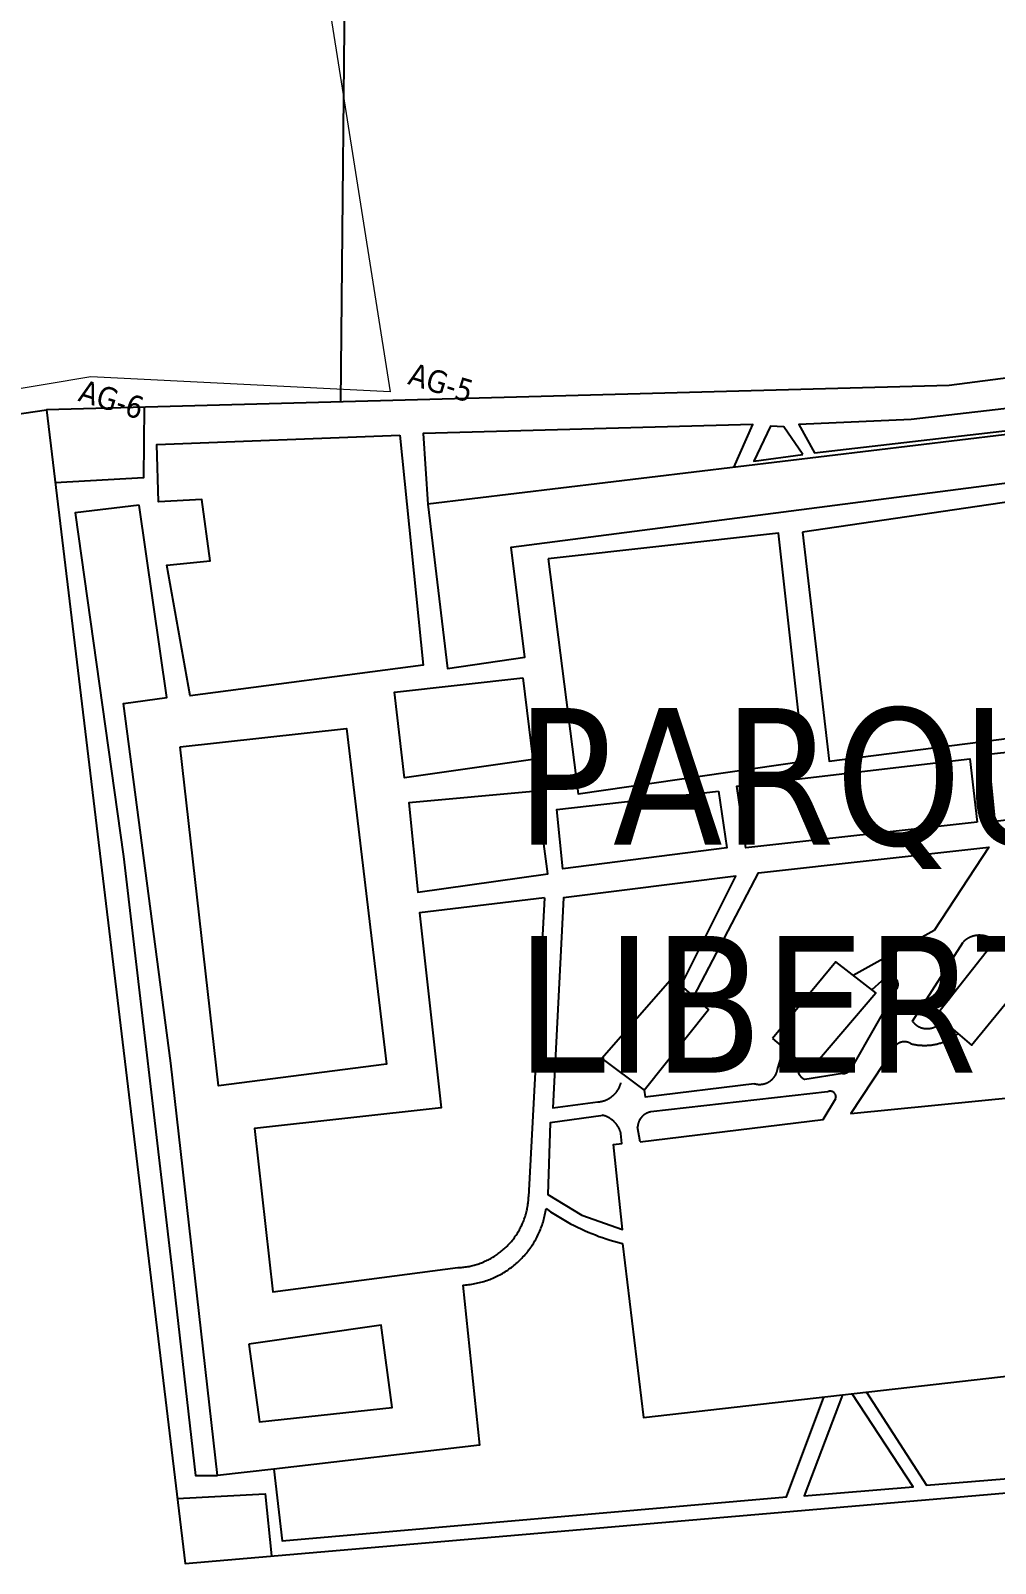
# Model space of a CAD drawing. Header units: metres. Extents: x 2 to 659295185, y -28 to 1124222152.
# Drawn here: x 659025 to 659095.6, y 1122784.7 to 1122896.8 of the extents above; entities that cross this region are included whole.
import ezdxf
from ezdxf.enums import TextEntityAlignment as Align

# ---------------------------------------------------------------- set-up
doc = ezdxf.new("R2010")
doc.units = ezdxf.units.M
doc.header["$MEASUREMENT"] = 0
for name, color, linetype in [('CURVAS', 2, 'CONTINUOUS'), ('MANZANA', 30, 'CONTINUOUS'), ('Parcelas', 140, 'CONTINUOUS'), ('TEXTOS', 7, 'CONTINUOUS')]:
    doc.layers.add(name, color=color, linetype=linetype)
doc.styles.get("Standard").update_dxf_attribs({"font": 'tahoma.ttf'})

msp = doc.modelspace()

# ---------------------------------------------------------------- linework, layer by layer
at = {"layer": 'CURVAS', "lineweight": 0}
for p, q in [((659043.5494, 1122919.7955), (659051.345, 1122870.407)), ((659029.4578, 1122871.5014), (658943.6816, 1122857)), ((659051.345, 1122870.407), (659029.4578, 1122871.5014))]:
    msp.add_line(p, q, dxfattribs=at)
at = {"layer": 'MANZANA'}
msp.add_lwpolyline([(659047.7454, 1122869.6622), (659048.474, 1122944.1725), (659016.3945, 1122954.1527), (658960.5525, 1122944.4101), (658951.0474, 1122942.7467), (658945.1068, 1122943.9348), (658943.681, 1122856.9638), (659026.2102, 1122869.0759)], dxfattribs=at)
at = {"layer": 'Parcelas'}
for points in [[(659140.4635, 1122846.356), (659140.1366, 1122877.0851), (659092.245, 1122870.8739), (659026.2102, 1122869.0759), (659036.3443, 1122784.7344), (659140.9539, 1122793.7243), (659140.4635, 1122839.1641), (659129.8391, 1122838.5103), (659122.9741, 1122836.5488), (659122.3203, 1122844.558), (659140.4635, 1122846.356)], [(659128.8366, 1122847.449), (659138.9101, 1122848.2956), (659138.4022, 1122872.3367), (659054.0888, 1122862.1785), (659055.5279, 1122850.1579), (659061.1996, 1122851.0044), (659060.1838, 1122859.0464), (659124.2653, 1122867.3423)], [(659033.3593, 1122869.2705), (659033.301, 1122864.1218), (659026.8502, 1122863.7497)], [(659101.7534, 1122869.7856), (659089.4514, 1122868.3849), (659081.2298, 1122868.0195), (659082.387, 1122865.9489), (659100.2918, 1122868.0195), (659101.7534, 1122869.7856)], [(659076.4913, 1122864.8776), (659077.8803, 1122868.0195), (659053.7636, 1122867.3496), (659054.0888, 1122862.1785)], [(659081.5343, 1122865.8271), (659080.1336, 1122867.8368), (659079.1592, 1122867.8977), (659077.9412, 1122865.3399), (659081.5343, 1122865.8271)], [(659052.0584, 1122867.2278), (659053.7636, 1122850.4192), (659036.7114, 1122848.1658), (659035.0062, 1122857.7273), (659038.173, 1122858.0318), (659037.564, 1122862.5384), (659034.3972, 1122862.3557), (659034.2754, 1122866.5579), (659052.0584, 1122867.2278)], [(659032.9965, 1122862.1121), (659028.3071, 1122861.564), (659031.8393, 1122836.412), (659035.4325, 1122805.9007), (659037.1029, 1122791.1657), (659038.7211, 1122791.1627)], [(659042.8319, 1122791.6195), (659038.7211, 1122791.1627), (659035.3107, 1122821.3086), (659031.8393, 1122847.6177), (659035.0062, 1122848.044), (659032.9965, 1122862.1121)], [(659081.5161, 1122860.1468), (659083.4631, 1122843.3857), (659100.0549, 1122845.502), (659097.7693, 1122862.5171), (659081.5161, 1122860.1468)], [(659062.8926, 1122858.1998), (659065.0936, 1122841.0155), (659081.6007, 1122843.3857), (659079.7384, 1122860.0622), (659062.8926, 1122858.1998)], [(659061.0412, 1122849.4752), (659061.7721, 1122843.5069), (659052.3933, 1122842.1671), (659051.6625, 1122848.4399), (659061.0412, 1122849.4752)], [(659120.1759, 1122846.552), (659095.0848, 1122843.8723), (659095.572, 1122839.0003), (659120.5413, 1122841.8626), (659120.1759, 1122846.552)], [(659035.9806, 1122844.4509), (659048.1607, 1122845.7907), (659051.084, 1122821.2477), (659038.782, 1122819.6643), (659035.9806, 1122844.4509)], [(659094.293, 1122838.9394), (659077.3626, 1122837.0515), (659076.6927, 1122841.5581), (659093.7449, 1122843.5678), (659094.293, 1122838.9394)], [(659062.0766, 1122841.1927), (659052.6978, 1122840.3401), (659053.3678, 1122833.8237), (659062.8683, 1122835.1635), (659062.0766, 1122841.1927)], [(659075.3529, 1122841.1927), (659075.9619, 1122837.0515), (659063.9645, 1122835.5289), (659063.5382, 1122839.8529), (659075.3529, 1122841.1927)], [(659073.5613, 1122826.1742), (659078.2762, 1122835.2244), (659095.1457, 1122837.1124), (659091.1262, 1122831.0223), (659085.2133, 1122827.7265)], [(659072.7342, 1122827.1855), (659076.6318, 1122834.9808), (659064.0254, 1122833.3974), (659063.2337, 1122818.0504), (659066.5223, 1122818.4767)], [(659062.6247, 1122833.3974), (659053.4896, 1122832.3012), (659055.073, 1122818.0504), (659041.4312, 1122816.5279), (659042.771, 1122804.5914), (659056.291, 1122806.3575)], [(659062.6247, 1122833.3974), (659061.4675, 1122811.534)], [(659089.5428, 1122824.3841), (659093.2577, 1122830.1697)], [(659095.572, 1122830.2306), (659091.3089, 1122824.8104), (659093.8667, 1122822.618), (659098.3125, 1122828.0381), (659095.572, 1122830.2306)], [(659095.572, 1122830.2306), (659095.5559, 1122830.2447), (659095.5334, 1122830.2639), (659095.5107, 1122830.2827), (659095.4876, 1122830.301), (659095.4642, 1122830.319), (659095.4405, 1122830.3365), (659095.4165, 1122830.3536), (659095.3922, 1122830.3703), (659095.3676, 1122830.3866), (659095.3427, 1122830.4025), (659095.3176, 1122830.4179), (659095.2922, 1122830.4329), (659095.2665, 1122830.4474), (659095.2406, 1122830.4614), (659095.2144, 1122830.4751), (659095.188, 1122830.4882), (659095.1614, 1122830.5009), (659095.1346, 1122830.5132), (659095.1075, 1122830.5249), (659095.0803, 1122830.5362), (659095.0528, 1122830.547), (659095.0252, 1122830.5573), (659094.9974, 1122830.5672), (659094.9694, 1122830.5765), (659094.9413, 1122830.5854), (659094.913, 1122830.5938), (659094.8846, 1122830.6017), (659094.856, 1122830.6091), (659094.8274, 1122830.6159), (659094.7986, 1122830.6223), (659094.7697, 1122830.6282), (659094.7407, 1122830.6336), (659094.7116, 1122830.6384), (659094.6824, 1122830.6428), (659094.6532, 1122830.6467), (659094.6239, 1122830.65), (659094.5945, 1122830.6528), (659094.5651, 1122830.6551), (659094.5357, 1122830.6569), (659094.5062, 1122830.6582), (659094.4767, 1122830.659), (659094.4472, 1122830.6592), (659094.4177, 1122830.659), (659094.3883, 1122830.6582), (659094.3588, 1122830.6569), (659094.3294, 1122830.6551), (659094.3, 1122830.6528), (659094.2706, 1122830.65), (659094.2413, 1122830.6467), (659094.2121, 1122830.6428), (659094.1829, 1122830.6384), (659094.1538, 1122830.6336), (659094.1248, 1122830.6282), (659094.0959, 1122830.6223), (659094.0671, 1122830.6159), (659094.0384, 1122830.6091), (659094.0099, 1122830.6017), (659093.9815, 1122830.5938), (659093.9532, 1122830.5854), (659093.925, 1122830.5765), (659093.8971, 1122830.5672), (659093.8693, 1122830.5573), (659093.8417, 1122830.547), (659093.8142, 1122830.5362), (659093.787, 1122830.5249), (659093.7599, 1122830.5132), (659093.7331, 1122830.5009), (659093.7065, 1122830.4882), (659093.6801, 1122830.4751), (659093.6539, 1122830.4614), (659093.628, 1122830.4474), (659093.6023, 1122830.4329), (659093.5769, 1122830.4179), (659093.5518, 1122830.4025), (659093.5269, 1122830.3866), (659093.5023, 1122830.3703), (659093.478, 1122830.3536), (659093.454, 1122830.3365), (659093.4303, 1122830.319), (659093.4069, 1122830.301), (659093.3838, 1122830.2827), (659093.361, 1122830.2639), (659093.3386, 1122830.2447), (659093.3165, 1122830.2252), (659093.2948, 1122830.2053), (659093.2734, 1122830.185), (659093.2577, 1122830.1697)], [(659079.3115, 1122823.1052), (659082.052, 1122820.791), (659086.8632, 1122826.4547), (659083.9399, 1122828.7081), (659079.3115, 1122823.1052)], [(659066.8268, 1122821.6436), (659069.9328, 1122819.3293), (659074.6221, 1122825.2367), (659072.0034, 1122827.5509), (659066.8268, 1122821.6436)], [(659088.3248, 1122826.6374), (659088.3296, 1122826.6426), (659088.337, 1122826.6506), (659088.3443, 1122826.6588), (659088.3514, 1122826.6672), (659088.3584, 1122826.6756), (659088.3652, 1122826.6842), (659088.3718, 1122826.6929), (659088.3784, 1122826.7017), (659088.3847, 1122826.7106), (659088.3909, 1122826.7196), (659088.397, 1122826.7288), (659088.4028, 1122826.738), (659088.4086, 1122826.7473), (659088.4141, 1122826.7568), (659088.4195, 1122826.7663), (659088.4248, 1122826.7759), (659088.4298, 1122826.7857), (659088.4347, 1122826.7955), (659088.4394, 1122826.8053), (659088.444, 1122826.8153), (659088.4483, 1122826.8254), (659088.4525, 1122826.8355), (659088.4565, 1122826.8457), (659088.4604, 1122826.8559), (659088.464, 1122826.8662), (659088.4675, 1122826.8766), (659088.4708, 1122826.8871), (659088.4739, 1122826.8976), (659088.4768, 1122826.9081), (659088.4796, 1122826.9187), (659088.4821, 1122826.9294), (659088.4845, 1122826.9401), (659088.4867, 1122826.9508), (659088.4887, 1122826.9616), (659088.4905, 1122826.9724), (659088.4921, 1122826.9832), (659088.4935, 1122826.9941), (659088.4948, 1122827.005), (659088.4958, 1122827.0159), (659088.4967, 1122827.0268), (659088.4973, 1122827.0377), (659088.4978, 1122827.0487), (659088.4981, 1122827.0596), (659088.4982, 1122827.0706), (659088.4981, 1122827.0815), (659088.4978, 1122827.0925), (659088.4973, 1122827.1034), (659088.4967, 1122827.1143), (659088.4958, 1122827.1253), (659088.4948, 1122827.1362), (659088.4935, 1122827.147), (659088.4921, 1122827.1579), (659088.4905, 1122827.1687), (659088.4887, 1122827.1795), (659088.4867, 1122827.1903), (659088.4845, 1122827.201), (659088.4821, 1122827.2117), (659088.4796, 1122827.2224), (659088.4768, 1122827.233), (659088.4739, 1122827.2435), (659088.4708, 1122827.254), (659088.4675, 1122827.2645), (659088.464, 1122827.2749), (659088.4604, 1122827.2852), (659088.4565, 1122827.2955), (659088.4525, 1122827.3057), (659088.4483, 1122827.3158), (659088.444, 1122827.3258), (659088.4394, 1122827.3358), (659088.4347, 1122827.3457), (659088.4298, 1122827.3555), (659088.4248, 1122827.3652), (659088.4195, 1122827.3748), (659088.4141, 1122827.3843), (659088.4086, 1122827.3938), (659088.4028, 1122827.4031), (659088.397, 1122827.4124), (659088.3909, 1122827.4215), (659088.3847, 1122827.4305), (659088.3784, 1122827.4394), (659088.3718, 1122827.4482), (659088.3652, 1122827.4569), (659088.3584, 1122827.4655), (659088.3514, 1122827.474), (659088.3443, 1122827.4823), (659088.337, 1122827.4905), (659088.3296, 1122827.4986), (659088.3221, 1122827.5065), (659088.3144, 1122827.5143), (659088.3066, 1122827.522), (659088.2986, 1122827.5295), (659088.2906, 1122827.5369), (659088.2824, 1122827.5442), (659088.274, 1122827.5513), (659088.2656, 1122827.5583), (659088.257, 1122827.5651), (659088.2483, 1122827.5718), (659088.2395, 1122827.5783), (659088.2306, 1122827.5846), (659088.2216, 1122827.5908), (659088.2124, 1122827.5969), (659088.2032, 1122827.6028), (659088.1939, 1122827.6085), (659088.1844, 1122827.614), (659088.1749, 1122827.6194), (659088.1653, 1122827.6247), (659088.1556, 1122827.6297), (659088.1458, 1122827.6346), (659088.1359, 1122827.6393), (659088.1259, 1122827.6439), (659088.1159, 1122827.6482), (659088.1057, 1122827.6524), (659088.0955, 1122827.6564), (659088.0853, 1122827.6603), (659088.075, 1122827.6639), (659088.0646, 1122827.6674), (659088.0541, 1122827.6707), (659088.0436, 1122827.6738), (659088.0331, 1122827.6767), (659088.0225, 1122827.6795), (659088.0118, 1122827.682), (659088.0011, 1122827.6844), (659087.9904, 1122827.6866), (659087.9796, 1122827.6886), (659087.9688, 1122827.6904), (659087.958, 1122827.692), (659087.9471, 1122827.6934), (659087.9362, 1122827.6947), (659087.9253, 1122827.6957), (659087.9144, 1122827.6966), (659087.9035, 1122827.6973), (659087.8925, 1122827.6977), (659087.8816, 1122827.698), (659087.8706, 1122827.6981), (659087.8597, 1122827.698), (659087.8487, 1122827.6977), (659087.8378, 1122827.6973), (659087.8269, 1122827.6966), (659087.8159, 1122827.6957), (659087.805, 1122827.6947), (659087.7942, 1122827.6934), (659087.7833, 1122827.692), (659087.7725, 1122827.6904), (659087.7617, 1122827.6886), (659087.7509, 1122827.6866), (659087.7402, 1122827.6844), (659087.7295, 1122827.682), (659087.7188, 1122827.6795), (659087.7082, 1122827.6767), (659087.6977, 1122827.6738), (659087.6872, 1122827.6707), (659087.6767, 1122827.6674), (659087.6663, 1122827.6639), (659087.656, 1122827.6603), (659087.6457, 1122827.6564), (659087.6356, 1122827.6524), (659087.6254, 1122827.6482), (659087.6154, 1122827.6439), (659087.6054, 1122827.6393), (659087.5955, 1122827.6346), (659087.5857, 1122827.6297), (659087.576, 1122827.6247), (659087.5664, 1122827.6194), (659087.5569, 1122827.614), (659087.5474, 1122827.6085), (659087.5381, 1122827.6028), (659087.5288, 1122827.5969), (659087.5197, 1122827.5908), (659087.5107, 1122827.5846), (659087.5018, 1122827.5783), (659087.493, 1122827.5718), (659087.4843, 1122827.5651), (659087.4757, 1122827.5583), (659087.4673, 1122827.5513), (659087.4589, 1122827.5442), (659087.4507, 1122827.5369), (659087.4426, 1122827.5295), (659087.4347, 1122827.522), (659087.4269, 1122827.5143), (659087.4192, 1122827.5065), (659087.4117, 1122827.4986), (659087.4043, 1122827.4905), (659087.397, 1122827.4823), (659087.3899, 1122827.474), (659087.3829, 1122827.4655), (659087.3761, 1122827.4569), (659087.3694, 1122827.4482), (659087.3629, 1122827.4394), (659087.3566, 1122827.4305), (659087.3504, 1122827.4215), (659087.3443, 1122827.4124), (659087.3384, 1122827.4031), (659087.3327, 1122827.3938), (659087.3272, 1122827.3843), (659087.3218, 1122827.3748), (659087.3165, 1122827.3652), (659087.3115, 1122827.3555), (659087.3066, 1122827.3457), (659087.3019, 1122827.3358), (659087.2973, 1122827.3258), (659087.293, 1122827.3158), (659087.2895, 1122827.3073)], [(659088.3248, 1122826.6374), (659085.1579, 1122821.0955)], [(659087.2895, 1122827.3073), (659086.5719, 1122826.6793)], [(659089.5428, 1122824.3841), (659089.5458, 1122824.38), (659089.5595, 1122824.3614), (659089.5736, 1122824.343), (659089.588, 1122824.3249), (659089.6028, 1122824.307), (659089.6178, 1122824.2895), (659089.6331, 1122824.2721), (659089.6487, 1122824.2551), (659089.6647, 1122824.2383), (659089.6809, 1122824.2218), (659089.6974, 1122824.2056), (659089.7142, 1122824.1896), (659089.7312, 1122824.174), (659089.7486, 1122824.1587), (659089.7662, 1122824.1436), (659089.784, 1122824.1289), (659089.8021, 1122824.1145), (659089.8205, 1122824.1004), (659089.8391, 1122824.0867), (659089.8579, 1122824.0732), (659089.877, 1122824.0601), (659089.8963, 1122824.0474), (659089.9158, 1122824.0349), (659089.9355, 1122824.0228), (659089.9555, 1122824.0111), (659089.9756, 1122823.9997), (659089.9959, 1122823.9887), (659090.0164, 1122823.978), (659090.0372, 1122823.9677), (659090.058, 1122823.9577), (659090.0791, 1122823.9481), (659090.1003, 1122823.9389), (659090.1217, 1122823.93), (659090.1432, 1122823.9215), (659090.1649, 1122823.9134), (659090.1867, 1122823.9057), (659090.2086, 1122823.8984), (659090.2307, 1122823.8914), (659090.2529, 1122823.8848), (659090.2752, 1122823.8787), (659090.2976, 1122823.8729), (659090.3201, 1122823.8675), (659090.3427, 1122823.8625), (659090.3654, 1122823.8578), (659090.3881, 1122823.8536), (659090.4109, 1122823.8498), (659090.4338, 1122823.8464), (659090.4568, 1122823.8434), (659090.4797, 1122823.8407), (659090.5028, 1122823.8385), (659090.5258, 1122823.8367), (659090.5489, 1122823.8353), (659090.5721, 1122823.8343), (659090.5952, 1122823.8337), (659090.6183, 1122823.8335), (659090.6415, 1122823.8337), (659090.6646, 1122823.8343), (659090.6877, 1122823.8353), (659090.7108, 1122823.8367), (659090.7339, 1122823.8385), (659090.7569, 1122823.8407), (659090.7799, 1122823.8434), (659090.8028, 1122823.8464), (659090.8257, 1122823.8498), (659090.8485, 1122823.8536), (659090.8713, 1122823.8578), (659090.894, 1122823.8625), (659090.9165, 1122823.8675), (659090.939, 1122823.8729), (659090.9614, 1122823.8787), (659090.9837, 1122823.8848), (659091.0059, 1122823.8914), (659091.028, 1122823.8984), (659091.0499, 1122823.9057), (659091.0717, 1122823.9134), (659091.0934, 1122823.9215), (659091.1149, 1122823.93), (659091.1363, 1122823.9389), (659091.1575, 1122823.9481), (659091.1786, 1122823.9577), (659091.1995, 1122823.9677), (659091.2202, 1122823.978), (659091.2407, 1122823.9887), (659091.261, 1122823.9997), (659091.2812, 1122824.0111), (659091.3011, 1122824.0228), (659091.3208, 1122824.0349), (659091.3404, 1122824.0474), (659091.3597, 1122824.0601), (659091.3787, 1122824.0732), (659091.3976, 1122824.0867), (659091.4162, 1122824.1004), (659091.4345, 1122824.1145), (659091.4526, 1122824.1289), (659091.4705, 1122824.1436), (659091.4881, 1122824.1587), (659091.5054, 1122824.174), (659091.5225, 1122824.1896), (659091.5392, 1122824.2056), (659091.5557, 1122824.2218), (659091.572, 1122824.2383), (659091.5879, 1122824.2551), (659091.6035, 1122824.2721), (659091.6189, 1122824.2895), (659091.6339, 1122824.307), (659091.6486, 1122824.3249), (659091.663, 1122824.343), (659091.6771, 1122824.3614), (659091.6909, 1122824.38), (659091.7043, 1122824.3988), (659091.7174, 1122824.4179), (659091.7302, 1122824.4372), (659091.7352, 1122824.445)], [(659089.421, 1122822.7398), (659089.4176, 1122822.7419), (659089.4047, 1122822.7498), (659089.3916, 1122822.7575), (659089.3784, 1122822.765), (659089.3651, 1122822.7722), (659089.3517, 1122822.7792), (659089.3381, 1122822.786), (659089.3244, 1122822.7925), (659089.3106, 1122822.7988), (659089.2967, 1122822.8048), (659089.2827, 1122822.8106), (659089.2686, 1122822.8162), (659089.2544, 1122822.8215), (659089.2401, 1122822.8266), (659089.2258, 1122822.8314), (659089.2113, 1122822.8359), (659089.1968, 1122822.8402), (659089.1822, 1122822.8443), (659089.1675, 1122822.8481), (659089.1528, 1122822.8516), (659089.138, 1122822.8549), (659089.1231, 1122822.8579), (659089.1082, 1122822.8607), (659089.0933, 1122822.8632), (659089.0783, 1122822.8654), (659089.0633, 1122822.8674), (659089.0482, 1122822.8691), (659089.0331, 1122822.8706), (659089.018, 1122822.8717), (659089.0029, 1122822.8727), (659088.9878, 1122822.8733), (659088.9726, 1122822.8737), (659088.9575, 1122822.8739), (659088.9423, 1122822.8737), (659088.9272, 1122822.8733), (659088.912, 1122822.8727), (659088.8969, 1122822.8717), (659088.8818, 1122822.8706), (659088.8667, 1122822.8691), (659088.8517, 1122822.8674), (659088.8366, 1122822.8654), (659088.8216, 1122822.8632), (659088.8067, 1122822.8607), (659088.7918, 1122822.8579), (659088.7769, 1122822.8549), (659088.7621, 1122822.8516), (659088.7474, 1122822.8481), (659088.7327, 1122822.8443), (659088.7181, 1122822.8402), (659088.7036, 1122822.8359), (659088.6892, 1122822.8314), (659088.6748, 1122822.8266), (659088.6605, 1122822.8215), (659088.6463, 1122822.8162), (659088.6322, 1122822.8106), (659088.6182, 1122822.8048), (659088.6043, 1122822.7988), (659088.5905, 1122822.7925), (659088.5768, 1122822.786), (659088.5633, 1122822.7792), (659088.5498, 1122822.7722), (659088.5365, 1122822.765), (659088.5233, 1122822.7575), (659088.5103, 1122822.7498), (659088.4974, 1122822.7419), (659088.4846, 1122822.7338), (659088.4719, 1122822.7254), (659088.4594, 1122822.7168), (659088.4471, 1122822.708), (659088.4349, 1122822.699), (659088.4229, 1122822.6898), (659088.411, 1122822.6804), (659088.3994, 1122822.6707), (659088.3878, 1122822.6609), (659088.3765, 1122822.6508), (659088.3653, 1122822.6406), (659088.3543, 1122822.6302), (659088.3435, 1122822.6196), (659088.3329, 1122822.6087), (659088.3225, 1122822.5977), (659088.3122, 1122822.5866), (659088.3022, 1122822.5752), (659088.2923, 1122822.5637), (659088.2827, 1122822.552), (659088.2733, 1122822.5402), (659088.264, 1122822.5281), (659088.255, 1122822.5159), (659088.2462, 1122822.5036), (659088.2376, 1122822.4911), (659088.2293, 1122822.4785), (659088.2211, 1122822.4657), (659088.2132, 1122822.4528), (659088.2055, 1122822.4397), (659088.203, 1122822.4353)], [(659089.421, 1122822.7398), (659089.4732, 1122822.7264), (659089.5404, 1122822.7103), (659089.6078, 1122822.6953), (659089.6755, 1122822.6815), (659089.7434, 1122822.669), (659089.8115, 1122822.6576), (659089.8799, 1122822.6473), (659089.9484, 1122822.6383), (659090.017, 1122822.6305), (659090.0858, 1122822.6239), (659090.1546, 1122822.6185), (659090.2236, 1122822.6142), (659090.2926, 1122822.6112), (659090.3617, 1122822.6094), (659090.4307, 1122822.6088), (659090.4998, 1122822.6094), (659090.5689, 1122822.6112), (659090.6379, 1122822.6142), (659090.7068, 1122822.6185), (659090.7757, 1122822.6239), (659090.8445, 1122822.6305), (659090.9131, 1122822.6383), (659090.9816, 1122822.6473), (659091.0499, 1122822.6576), (659091.1181, 1122822.669), (659091.186, 1122822.6815), (659091.2537, 1122822.6953), (659091.3211, 1122822.7103), (659091.3883, 1122822.7264), (659091.4552, 1122822.7437), (659091.5218, 1122822.7622), (659091.588, 1122822.7818), (659091.6539, 1122822.8025), (659091.7194, 1122822.8245), (659091.7845, 1122822.8475), (659091.8492, 1122822.8717), (659091.9135, 1122822.897), (659091.9773, 1122822.9235), (659092.0407, 1122822.951), (659092.1035, 1122822.9797), (659092.1659, 1122823.0094), (659092.2277, 1122823.0402), (659092.289, 1122823.0721), (659092.3497, 1122823.1051), (659092.4098, 1122823.1391), (659092.4693, 1122823.1742), (659092.5282, 1122823.2103), (659092.5865, 1122823.2474), (659092.6441, 1122823.2855), (659092.701, 1122823.3246), (659092.7573, 1122823.3648), (659092.8128, 1122823.4058), (659092.8676, 1122823.4479), (659092.8837, 1122823.4606)], [(659079.6769, 1122820.8519), (659080.1505, 1122822.3967)], [(659088.203, 1122822.4353), (659085.0361, 1122817.6241), (659097.3381, 1122818.8421), (659097.8253, 1122814.3355)], [(659077.9716, 1122819.8165), (659077.9723, 1122819.8164), (659077.9946, 1122819.8097), (659078.0171, 1122819.8035), (659078.0397, 1122819.7977), (659078.0624, 1122819.7922), (659078.0851, 1122819.7872), (659078.108, 1122819.7825), (659078.1309, 1122819.7783), (659078.1539, 1122819.7744), (659078.177, 1122819.771), (659078.2001, 1122819.7679), (659078.2233, 1122819.7653), (659078.2465, 1122819.7631), (659078.2697, 1122819.7612), (659078.293, 1122819.7598), (659078.3163, 1122819.7588), (659078.3396, 1122819.7582), (659078.3629, 1122819.758), (659078.3862, 1122819.7582), (659078.4095, 1122819.7588), (659078.4328, 1122819.7598), (659078.4561, 1122819.7612), (659078.4794, 1122819.7631), (659078.5026, 1122819.7653), (659078.5257, 1122819.7679), (659078.5489, 1122819.771), (659078.5719, 1122819.7744), (659078.5949, 1122819.7783), (659078.6179, 1122819.7825), (659078.6407, 1122819.7872), (659078.6635, 1122819.7922), (659078.6861, 1122819.7977), (659078.7087, 1122819.8035), (659078.7312, 1122819.8097), (659078.7536, 1122819.8164), (659078.7758, 1122819.8234), (659078.7979, 1122819.8308), (659078.8199, 1122819.8385), (659078.8417, 1122819.8467), (659078.8634, 1122819.8553), (659078.885, 1122819.8642), (659078.9064, 1122819.8735), (659078.9276, 1122819.8832), (659078.9486, 1122819.8932), (659078.9695, 1122819.9036), (659078.9902, 1122819.9144), (659079.0107, 1122819.9255), (659079.031, 1122819.937), (659079.0511, 1122819.9488), (659079.0709, 1122819.961), (659079.0906, 1122819.9735), (659079.11, 1122819.9864), (659079.1293, 1122819.9996), (659079.1483, 1122820.0131), (659079.167, 1122820.027), (659079.1855, 1122820.0412), (659079.2037, 1122820.0557), (659079.2217, 1122820.0706), (659079.2395, 1122820.0857), (659079.2569, 1122820.1012), (659079.2741, 1122820.1169), (659079.291, 1122820.133), (659079.3077, 1122820.1493), (659079.324, 1122820.1659), (659079.3401, 1122820.1829), (659079.3558, 1122820.2), (659079.3713, 1122820.2175), (659079.3864, 1122820.2352), (659079.4013, 1122820.2532), (659079.4158, 1122820.2715), (659079.43, 1122820.29), (659079.4438, 1122820.3087), (659079.4574, 1122820.3277), (659079.4706, 1122820.3469), (659079.4835, 1122820.3664), (659079.496, 1122820.386), (659079.5082, 1122820.4059), (659079.52, 1122820.426), (659079.5315, 1122820.4463), (659079.5426, 1122820.4668), (659079.5534, 1122820.4875), (659079.5638, 1122820.5084), (659079.5738, 1122820.5294), (659079.5835, 1122820.5506), (659079.5928, 1122820.572), (659079.6017, 1122820.5936), (659079.6103, 1122820.6153), (659079.6184, 1122820.6371), (659079.6262, 1122820.6591), (659079.6336, 1122820.6812), (659079.6406, 1122820.7034), (659079.6472, 1122820.7258), (659079.6535, 1122820.7483), (659079.6593, 1122820.7708), (659079.6648, 1122820.7935), (659079.6698, 1122820.8163), (659079.6745, 1122820.8391), (659079.6769, 1122820.8519)], [(659081.3141, 1122821.414), (659081.3084, 1122821.4063), (659081.2999, 1122821.3943), (659081.2915, 1122821.3821), (659081.2834, 1122821.3698), (659081.2754, 1122821.3574), (659081.2677, 1122821.3448), (659081.2602, 1122821.3321), (659081.253, 1122821.3192), (659081.2459, 1122821.3063), (659081.2391, 1122821.2932), (659081.2325, 1122821.28), (659081.2262, 1122821.2667), (659081.2201, 1122821.2532), (659081.2142, 1122821.2397), (659081.2085, 1122821.2261), (659081.2031, 1122821.2123), (659081.1979, 1122821.1985), (659081.193, 1122821.1846), (659081.1883, 1122821.1706), (659081.1839, 1122821.1565), (659081.1797, 1122821.1424), (659081.1758, 1122821.1282), (659081.1721, 1122821.1139), (659081.1686, 1122821.0995), (659081.1654, 1122821.0851), (659081.1625, 1122821.0706), (659081.1598, 1122821.0561), (659081.1574, 1122821.0416), (659081.1552, 1122821.027), (659081.1533, 1122821.0124), (659081.1516, 1122820.9977), (659081.1502, 1122820.983), (659081.149, 1122820.9683), (659081.1481, 1122820.9536), (659081.1475, 1122820.9388), (659081.1471, 1122820.9241), (659081.147, 1122820.9093), (659081.1471, 1122820.8946), (659081.1475, 1122820.8798), (659081.1481, 1122820.8651), (659081.149, 1122820.8503), (659081.1502, 1122820.8356), (659081.1516, 1122820.8209), (659081.1533, 1122820.8063), (659081.1552, 1122820.7916), (659081.1574, 1122820.777), (659081.1598, 1122820.7625), (659081.1625, 1122820.748), (659081.1654, 1122820.7335), (659081.1686, 1122820.7191), (659081.1721, 1122820.7048), (659081.1758, 1122820.6905), (659081.1797, 1122820.6763), (659081.1839, 1122820.6621), (659081.1883, 1122820.648), (659081.193, 1122820.634), (659081.1979, 1122820.6201), (659081.2031, 1122820.6063), (659081.2085, 1122820.5926), (659081.2142, 1122820.5789), (659081.2201, 1122820.5654), (659081.2262, 1122820.552), (659081.2325, 1122820.5387), (659081.2391, 1122820.5254), (659081.2459, 1122820.5124), (659081.253, 1122820.4994), (659081.2602, 1122820.4865), (659081.2677, 1122820.4738), (659081.2754, 1122820.4612), (659081.2834, 1122820.4488), (659081.2915, 1122820.4365), (659081.2999, 1122820.4243), (659081.3084, 1122820.4123), (659081.3172, 1122820.4005), (659081.3262, 1122820.3887), (659081.3354, 1122820.3772), (659081.3448, 1122820.3658), (659081.3544, 1122820.3546), (659081.3641, 1122820.3435), (659081.3741, 1122820.3327), (659081.3843, 1122820.322), (659081.3946, 1122820.3114), (659081.4051, 1122820.3011), (659081.4158, 1122820.2909), (659081.4267, 1122820.281), (659081.4378, 1122820.2712), (659081.449, 1122820.2616), (659081.4604, 1122820.2522), (659081.4719, 1122820.243), (659081.4836, 1122820.234), (659081.4955, 1122820.2253), (659081.5075, 1122820.2167), (659081.5197, 1122820.2083), (659081.532, 1122820.2002), (659081.5444, 1122820.1923), (659081.557, 1122820.1845), (659081.5697, 1122820.1771), (659081.5826, 1122820.1698), (659081.5955, 1122820.1628), (659081.6086, 1122820.1559), (659081.6218, 1122820.1494), (659081.6352, 1122820.143), (659081.6486, 1122820.1369), (659081.6621, 1122820.131), (659081.6757, 1122820.1253), (659081.6866, 1122820.1211)], [(659084.4271, 1122820.5474), (659084.4354, 1122820.5473), (659084.4485, 1122820.5474), (659084.4616, 1122820.5478), (659084.4747, 1122820.5483), (659084.4878, 1122820.5491), (659084.5008, 1122820.5502), (659084.5139, 1122820.5514), (659084.5269, 1122820.5529), (659084.5398, 1122820.5546), (659084.5528, 1122820.5565), (659084.5657, 1122820.5587), (659084.5786, 1122820.5611), (659084.5914, 1122820.5637), (659084.6042, 1122820.5665), (659084.6169, 1122820.5696), (659084.6296, 1122820.5729), (659084.6422, 1122820.5764), (659084.6548, 1122820.5801), (659084.6673, 1122820.584), (659084.6797, 1122820.5882), (659084.692, 1122820.5926), (659084.7043, 1122820.5971), (659084.7165, 1122820.6019), (659084.7286, 1122820.607), (659084.7406, 1122820.6122), (659084.7525, 1122820.6176), (659084.7643, 1122820.6232), (659084.776, 1122820.6291), (659084.7876, 1122820.6351), (659084.7992, 1122820.6414), (659084.8105, 1122820.6478), (659084.8218, 1122820.6545), (659084.833, 1122820.6613), (659084.844, 1122820.6683), (659084.855, 1122820.6756), (659084.8657, 1122820.683), (659084.8764, 1122820.6906), (659084.8869, 1122820.6984), (659084.8973, 1122820.7064), (659084.9076, 1122820.7145), (659084.9177, 1122820.7228), (659084.9276, 1122820.7313), (659084.9374, 1122820.74), (659084.9471, 1122820.7489), (659084.9566, 1122820.7579), (659084.9659, 1122820.767), (659084.9751, 1122820.7764), (659084.9841, 1122820.7859), (659084.993, 1122820.7955), (659085.0016, 1122820.8053), (659085.0101, 1122820.8153), (659085.0185, 1122820.8254), (659085.0266, 1122820.8357), (659085.0346, 1122820.846), (659085.0424, 1122820.8566), (659085.05, 1122820.8672), (659085.0574, 1122820.878), (659085.0646, 1122820.8889), (659085.0717, 1122820.9), (659085.0785, 1122820.9111), (659085.0852, 1122820.9224), (659085.0916, 1122820.9338), (659085.0978, 1122820.9453), (659085.1039, 1122820.9569), (659085.1097, 1122820.9687), (659085.1154, 1122820.9805), (659085.1208, 1122820.9924), (659085.126, 1122821.0044), (659085.131, 1122821.0165), (659085.1358, 1122821.0287), (659085.1404, 1122821.041), (659085.1448, 1122821.0533), (659085.1489, 1122821.0657), (659085.1529, 1122821.0782), (659085.1566, 1122821.0908), (659085.1579, 1122821.0955)], [(659086.1761, 1122797.2511), (659090.5781, 1122790.4624), (659109.3964, 1122791.9849), (659109.0919, 1122818.8421), (659109.0919, 1122821.3391), (659108.3002, 1122820.4865)], [(659066.5223, 1122818.4767), (659066.5428, 1122818.4781), (659066.5754, 1122818.4806), (659066.608, 1122818.4838), (659066.6405, 1122818.4875), (659066.673, 1122818.4917), (659066.7054, 1122818.4966), (659066.7377, 1122818.502), (659066.7699, 1122818.5079), (659066.802, 1122818.5145), (659066.8339, 1122818.5216), (659066.8658, 1122818.5292), (659066.8975, 1122818.5374), (659066.929, 1122818.5462), (659066.9604, 1122818.5555), (659066.9916, 1122818.5653), (659067.0227, 1122818.5757), (659067.0535, 1122818.5866), (659067.0842, 1122818.5981), (659067.1147, 1122818.6101), (659067.1449, 1122818.6226), (659067.1749, 1122818.6357), (659067.2047, 1122818.6492), (659067.2343, 1122818.6633), (659067.2636, 1122818.6779), (659067.2926, 1122818.6931), (659067.3214, 1122818.7087), (659067.3499, 1122818.7248), (659067.3781, 1122818.7414), (659067.406, 1122818.7585), (659067.4336, 1122818.7761), (659067.4609, 1122818.7942), (659067.4879, 1122818.8127), (659067.5146, 1122818.8318), (659067.5409, 1122818.8512), (659067.5669, 1122818.8712), (659067.5925, 1122818.8915), (659067.6178, 1122818.9124), (659067.6427, 1122818.9336), (659067.6672, 1122818.9553), (659067.6913, 1122818.9774), (659067.7151, 1122819), (659067.7384, 1122819.0229), (659067.7614, 1122819.0463), (659067.7839, 1122819.07), (659067.806, 1122819.0942), (659067.8277, 1122819.1187), (659067.849, 1122819.1436), (659067.8698, 1122819.1689), (659067.8902, 1122819.1945), (659067.9101, 1122819.2205), (659067.9296, 1122819.2468), (659067.9486, 1122819.2734), (659067.9672, 1122819.3004), (659067.9852, 1122819.3277), (659068.0028, 1122819.3553), (659068.0199, 1122819.3832), (659068.0365, 1122819.4115), (659068.0527, 1122819.44), (659068.0683, 1122819.4687), (659068.0834, 1122819.4978), (659068.098, 1122819.5271), (659068.1121, 1122819.5566), (659068.1257, 1122819.5864), (659068.1387, 1122819.6164), (659068.1513, 1122819.6467), (659068.1633, 1122819.6771), (659068.1747, 1122819.7078), (659068.1857, 1122819.7387), (659068.1961, 1122819.7697), (659068.2059, 1122819.801), (659068.2152, 1122819.8323), (659068.224, 1122819.8639), (659068.2275, 1122819.8774)], [(659069.9328, 1122819.3293), (659069.9937, 1122818.8421), (659077.9716, 1122819.8165)], [(659084.4271, 1122820.5474), (659081.6866, 1122820.1211)], [(659069.6282, 1122815.5535), (659083.0264, 1122817.1978), (659083.9399, 1122818.7203)], [(659083.3309, 1122819.2075), (659070.42, 1122817.7459)], [(659083.9399, 1122818.7203), (659083.9411, 1122818.7245), (659083.9429, 1122818.7317), (659083.9447, 1122818.7389), (659083.9463, 1122818.7461), (659083.9477, 1122818.7534), (659083.9491, 1122818.7606), (659083.9503, 1122818.7679), (659083.9514, 1122818.7753), (659083.9524, 1122818.7826), (659083.9532, 1122818.7899), (659083.9539, 1122818.7973), (659083.9545, 1122818.8047), (659083.9549, 1122818.8121), (659083.9553, 1122818.8195), (659083.9555, 1122818.8268), (659083.9555, 1122818.8342), (659083.9555, 1122818.8416), (659083.9553, 1122818.849), (659083.9549, 1122818.8564), (659083.9545, 1122818.8638), (659083.9539, 1122818.8712), (659083.9532, 1122818.8785), (659083.9524, 1122818.8859), (659083.9514, 1122818.8932), (659083.9503, 1122818.9005), (659083.9491, 1122818.9078), (659083.9477, 1122818.9151), (659083.9463, 1122818.9224), (659083.9447, 1122818.9296), (659083.9429, 1122818.9368), (659083.9411, 1122818.9439), (659083.9391, 1122818.9511), (659083.937, 1122818.9582), (659083.9348, 1122818.9652), (659083.9324, 1122818.9722), (659083.93, 1122818.9792), (659083.9274, 1122818.9861), (659083.9247, 1122818.993), (659083.9218, 1122818.9999), (659083.9189, 1122819.0066), (659083.9158, 1122819.0134), (659083.9126, 1122819.02), (659083.9093, 1122819.0267), (659083.9059, 1122819.0332), (659083.9024, 1122819.0397), (659083.8987, 1122819.0462), (659083.895, 1122819.0525), (659083.8911, 1122819.0588), (659083.8871, 1122819.0651), (659083.8831, 1122819.0713), (659083.8789, 1122819.0774), (659083.8746, 1122819.0834), (659083.8702, 1122819.0893), (659083.8657, 1122819.0952), (659083.8611, 1122819.101), (659083.8564, 1122819.1067), (659083.8515, 1122819.1123), (659083.8466, 1122819.1179), (659083.8416, 1122819.1233), (659083.8366, 1122819.1287), (659083.8314, 1122819.134), (659083.8261, 1122819.1391), (659083.8207, 1122819.1442), (659083.8153, 1122819.1492), (659083.8097, 1122819.1541), (659083.8041, 1122819.1589), (659083.7984, 1122819.1636), (659083.7926, 1122819.1682), (659083.7867, 1122819.1727), (659083.7808, 1122819.1771), (659083.7748, 1122819.1814), (659083.7687, 1122819.1856), (659083.7625, 1122819.1897), (659083.7563, 1122819.1937), (659083.75, 1122819.1976), (659083.7436, 1122819.2013), (659083.7371, 1122819.205), (659083.7306, 1122819.2085), (659083.7241, 1122819.2119), (659083.7175, 1122819.2152), (659083.7108, 1122819.2184), (659083.7041, 1122819.2215), (659083.6973, 1122819.2244), (659083.6904, 1122819.2272), (659083.6836, 1122819.2299), (659083.6766, 1122819.2325), (659083.6697, 1122819.235), (659083.6626, 1122819.2374), (659083.6556, 1122819.2396), (659083.6485, 1122819.2417), (659083.6414, 1122819.2437), (659083.6342, 1122819.2455), (659083.627, 1122819.2472), (659083.6198, 1122819.2488), (659083.6125, 1122819.2503), (659083.6053, 1122819.2517), (659083.598, 1122819.2529), (659083.5907, 1122819.254), (659083.5833, 1122819.2549), (659083.576, 1122819.2558), (659083.5686, 1122819.2565), (659083.5612, 1122819.2571), (659083.5538, 1122819.2575), (659083.5465, 1122819.2578), (659083.5391, 1122819.258), (659083.5317, 1122819.2581), (659083.5243, 1122819.258), (659083.5169, 1122819.2578), (659083.5095, 1122819.2575), (659083.5021, 1122819.2571), (659083.4947, 1122819.2565), (659083.4874, 1122819.2558), (659083.48, 1122819.2549), (659083.4727, 1122819.254), (659083.4654, 1122819.2529), (659083.4581, 1122819.2517), (659083.4508, 1122819.2503), (659083.4435, 1122819.2488), (659083.4363, 1122819.2472), (659083.4291, 1122819.2455), (659083.422, 1122819.2437), (659083.4148, 1122819.2417), (659083.4077, 1122819.2396), (659083.4007, 1122819.2374), (659083.3937, 1122819.235), (659083.3867, 1122819.2325), (659083.3798, 1122819.2299), (659083.3729, 1122819.2272), (659083.366, 1122819.2244), (659083.3593, 1122819.2215), (659083.3525, 1122819.2184), (659083.3459, 1122819.2152), (659083.3392, 1122819.2119), (659083.3327, 1122819.2085), (659083.3309, 1122819.2075)], [(659066.9352, 1122817.4894), (659063.051, 1122816.9542), (659062.8683, 1122811.7167), (659065.3652, 1122810.1942), (659068.3493, 1122809.1589), (659067.6794, 1122815.3708), (659068.2884, 1122815.4317), (659068.2275, 1122816.1625)], [(659068.2275, 1122816.1625), (659068.2233, 1122816.1786), (659068.2146, 1122816.21), (659068.2053, 1122816.2412), (659068.1956, 1122816.2722), (659068.1852, 1122816.3031), (659068.1743, 1122816.3338), (659068.1629, 1122816.3643), (659068.151, 1122816.3946), (659068.1385, 1122816.4247), (659068.1256, 1122816.4546), (659068.112, 1122816.4842), (659068.098, 1122816.5136), (659068.0835, 1122816.5428), (659068.0685, 1122816.5717), (659068.0529, 1122816.6003), (659068.0369, 1122816.6286), (659068.0203, 1122816.6567), (659068.0033, 1122816.6845), (659067.9858, 1122816.7119), (659067.9679, 1122816.7391), (659067.9494, 1122816.7659), (659067.9305, 1122816.7925), (659067.9111, 1122816.8186), (659067.8913, 1122816.8445), (659067.871, 1122816.87), (659067.8503, 1122816.8951), (659067.8292, 1122816.9199), (659067.8076, 1122816.9442), (659067.7856, 1122816.9683), (659067.7632, 1122816.9919), (659067.7403, 1122817.0151), (659067.7171, 1122817.0379), (659067.6935, 1122817.0604), (659067.6695, 1122817.0824), (659067.6451, 1122817.1039), (659067.6203, 1122817.1251), (659067.5952, 1122817.1458), (659067.5697, 1122817.1661), (659067.5438, 1122817.1859), (659067.5177, 1122817.2053), (659067.4911, 1122817.2242), (659067.4643, 1122817.2426), (659067.4371, 1122817.2606), (659067.4097, 1122817.2781), (659067.3819, 1122817.2951), (659067.3538, 1122817.3117), (659067.3255, 1122817.3277), (659067.2969, 1122817.3432), (659067.268, 1122817.3583), (659067.2388, 1122817.3728), (659067.2094, 1122817.3868), (659067.1798, 1122817.4003), (659067.1499, 1122817.4133), (659067.1199, 1122817.4258), (659067.0896, 1122817.4377), (659067.059, 1122817.4491), (659067.0283, 1122817.46), (659066.9975, 1122817.4703), (659066.9664, 1122817.4801), (659066.9352, 1122817.4894), (659066.9038, 1122817.4981), (659066.8877, 1122817.5023)], [(659070.42, 1122817.7459), (659070.4118, 1122817.7445), (659070.3917, 1122817.7408), (659070.3717, 1122817.7367), (659070.3518, 1122817.7323), (659070.3319, 1122817.7275), (659070.3121, 1122817.7224), (659070.2924, 1122817.7169), (659070.2728, 1122817.7111), (659070.2533, 1122817.705), (659070.2339, 1122817.6985), (659070.2147, 1122817.6917), (659070.1955, 1122817.6845), (659070.1765, 1122817.677), (659070.1576, 1122817.6692), (659070.1389, 1122817.6611), (659070.1203, 1122817.6526), (659070.1018, 1122817.6438), (659070.0835, 1122817.6347), (659070.0654, 1122817.6252), (659070.0474, 1122817.6155), (659070.0296, 1122817.6054), (659070.012, 1122817.595), (659069.9946, 1122817.5844), (659069.9774, 1122817.5734), (659069.9603, 1122817.5621), (659069.9435, 1122817.5505), (659069.9268, 1122817.5386), (659069.9104, 1122817.5265), (659069.8942, 1122817.514), (659069.8782, 1122817.5013), (659069.8624, 1122817.4883), (659069.8469, 1122817.475), (659069.8316, 1122817.4615), (659069.8165, 1122817.4477), (659069.8017, 1122817.4336), (659069.7871, 1122817.4193), (659069.7728, 1122817.4047), (659069.7587, 1122817.3899), (659069.7449, 1122817.3748), (659069.7313, 1122817.3595), (659069.7181, 1122817.344), (659069.7051, 1122817.3282), (659069.6923, 1122817.3122), (659069.6799, 1122817.296), (659069.6677, 1122817.2796), (659069.6559, 1122817.2629), (659069.6443, 1122817.2461), (659069.633, 1122817.229), (659069.622, 1122817.2118), (659069.6114, 1122817.1944), (659069.601, 1122817.1768), (659069.5909, 1122817.159), (659069.5812, 1122817.141), (659069.5717, 1122817.1229), (659069.5626, 1122817.1046), (659069.5538, 1122817.0861), (659069.5453, 1122817.0675), (659069.5372, 1122817.0488), (659069.5294, 1122817.0299), (659069.5219, 1122817.0109), (659069.5147, 1122816.9917), (659069.5079, 1122816.9725), (659069.5014, 1122816.9531), (659069.4953, 1122816.9336), (659069.4894, 1122816.914), (659069.484, 1122816.8943), (659069.4789, 1122816.8745), (659069.4741, 1122816.8546), (659069.4697, 1122816.8347), (659069.4656, 1122816.8147), (659069.4619, 1122816.7946), (659069.4585, 1122816.7744), (659069.4555, 1122816.7542), (659069.4528, 1122816.7339), (659069.4505, 1122816.7136), (659069.4485, 1122816.6933), (659069.4469, 1122816.6729), (659069.4457, 1122816.6525), (659069.4455, 1122816.6497)], [(659069.6282, 1122815.5535), (659069.4455, 1122816.6497)], [(659056.291, 1122806.3575), (659056.3676, 1122806.361), (659056.4614, 1122806.3667), (659056.5551, 1122806.3741), (659056.6487, 1122806.3831), (659056.7421, 1122806.3937), (659056.8352, 1122806.406), (659056.9282, 1122806.4199), (659057.0209, 1122806.4354), (659057.1133, 1122806.4525), (659057.2055, 1122806.4713), (659057.2972, 1122806.4916), (659057.3886, 1122806.5136), (659057.4796, 1122806.5371), (659057.5702, 1122806.5622), (659057.6603, 1122806.5889), (659057.75, 1122806.6172), (659057.8391, 1122806.647), (659057.9277, 1122806.6784), (659058.0158, 1122806.7113), (659058.1032, 1122806.7457), (659058.1901, 1122806.7817), (659058.2763, 1122806.8192), (659058.3618, 1122806.8582), (659058.4467, 1122806.8986), (659058.5308, 1122806.9406), (659058.6142, 1122806.984), (659058.6968, 1122807.0288), (659058.7786, 1122807.0751), (659058.8596, 1122807.1228), (659058.9397, 1122807.1719), (659059.019, 1122807.2225), (659059.0974, 1122807.2743), (659059.1748, 1122807.3276), (659059.2514, 1122807.3822), (659059.3269, 1122807.4381), (659059.4015, 1122807.4953), (659059.4751, 1122807.5538), (659059.5476, 1122807.6136), (659059.6191, 1122807.6746), (659059.6895, 1122807.7369), (659059.7588, 1122807.8004), (659059.827, 1122807.8651), (659059.894, 1122807.931), (659059.9599, 1122807.9981), (659060.0246, 1122808.0663), (659060.0881, 1122808.1356), (659060.1504, 1122808.206), (659060.2114, 1122808.2774), (659060.2712, 1122808.35), (659060.3297, 1122808.4235), (659060.387, 1122808.4981), (659060.4429, 1122808.5737), (659060.4975, 1122808.6502), (659060.5507, 1122808.7277), (659060.6026, 1122808.806), (659060.6531, 1122808.8853), (659060.7022, 1122808.9655), (659060.7499, 1122809.0465), (659060.7962, 1122809.1283), (659060.841, 1122809.2109), (659060.8844, 1122809.2943), (659060.9264, 1122809.3784), (659060.9669, 1122809.4632), (659061.0058, 1122809.5488), (659061.0433, 1122809.635), (659061.0793, 1122809.7218), (659061.1137, 1122809.8093), (659061.1467, 1122809.8973), (659061.178, 1122809.9859), (659061.2079, 1122810.075), (659061.2361, 1122810.1647), (659061.2628, 1122810.2548), (659061.2879, 1122810.3454), (659061.3115, 1122810.4364), (659061.3334, 1122810.5278), (659061.3538, 1122810.6196), (659061.3725, 1122810.7117), (659061.3896, 1122810.8041), (659061.4052, 1122810.8968), (659061.419, 1122810.9898), (659061.4313, 1122811.083), (659061.442, 1122811.1764), (659061.451, 1122811.2699), (659061.4583, 1122811.3636), (659061.4641, 1122811.4575), (659061.4675, 1122811.534)], [(659056.6564, 1122805.0786), (659056.7537, 1122805.0846), (659056.867, 1122805.0936), (659056.98, 1122805.1044), (659057.0929, 1122805.1173), (659057.2055, 1122805.1321), (659057.3179, 1122805.1489), (659057.4299, 1122805.1677), (659057.5416, 1122805.1884), (659057.6529, 1122805.211), (659057.7638, 1122805.2356), (659057.8743, 1122805.2621), (659057.9843, 1122805.2906), (659058.0937, 1122805.3209), (659058.2027, 1122805.3532), (659058.311, 1122805.3873), (659058.4187, 1122805.4234), (659058.5258, 1122805.4613), (659058.6322, 1122805.5011), (659058.7379, 1122805.5427), (659058.8429, 1122805.5862), (659058.947, 1122805.6315), (659059.0504, 1122805.6786), (659059.1529, 1122805.7275), (659059.2546, 1122805.7782), (659059.3554, 1122805.8307), (659059.4552, 1122805.8849), (659059.5541, 1122805.9408), (659059.6519, 1122805.9985), (659059.7488, 1122806.0578), (659059.8446, 1122806.1188), (659059.9393, 1122806.1815), (659060.033, 1122806.2459), (659060.1254, 1122806.3118), (659060.2168, 1122806.3794), (659060.3069, 1122806.4486), (659060.3958, 1122806.5193), (659060.4834, 1122806.5915), (659060.5698, 1122806.6653), (659060.6549, 1122806.7406), (659060.7386, 1122806.8173), (659060.8211, 1122806.8955), (659060.9021, 1122806.9752), (659060.9817, 1122807.0562), (659061.0599, 1122807.1386), (659061.1366, 1122807.2223), (659061.2119, 1122807.3074), (659061.2857, 1122807.3938), (659061.3579, 1122807.4815), (659061.4287, 1122807.5704), (659061.4978, 1122807.6605), (659061.5654, 1122807.7518), (659061.6314, 1122807.8443), (659061.6957, 1122807.9379), (659061.7584, 1122808.0326), (659061.8194, 1122808.1284), (659061.8788, 1122808.2253), (659061.9364, 1122808.3232), (659061.9924, 1122808.422), (659062.0466, 1122808.5219), (659062.099, 1122808.6226), (659062.1497, 1122808.7243), (659062.1986, 1122808.8268), (659062.2457, 1122808.9302), (659062.291, 1122809.0344), (659062.3345, 1122809.1393), (659062.3761, 1122809.245), (659062.4159, 1122809.3514), (659062.4538, 1122809.4585), (659062.4899, 1122809.5662), (659062.524, 1122809.6746), (659062.5563, 1122809.7835), (659062.5867, 1122809.893), (659062.6151, 1122810.0029), (659062.6416, 1122810.1134), (659062.6662, 1122810.2243), (659062.6889, 1122810.3356), (659062.7096, 1122810.4473), (659062.7283, 1122810.5594), (659062.7451, 1122810.6717), (659062.7465, 1122810.6814)], [(659062.7465, 1122810.6814), (659062.8488, 1122810.6092), (659063.083, 1122810.4482), (659063.32, 1122810.2914), (659063.5596, 1122810.1387), (659063.8019, 1122809.9903), (659064.0467, 1122809.846), (659064.294, 1122809.7061), (659064.5438, 1122809.5705), (659064.7958, 1122809.4393), (659065.0501, 1122809.3125), (659065.3066, 1122809.1902), (659065.5651, 1122809.0724), (659065.8257, 1122808.9591), (659066.0882, 1122808.8503), (659066.3526, 1122808.7462), (659066.6188, 1122808.6467), (659066.8866, 1122808.5518), (659067.1561, 1122808.4616), (659067.4271, 1122808.3762), (659067.6996, 1122808.2955), (659067.9734, 1122808.2196), (659068.2485, 1122808.1484), (659068.3493, 1122808.1236)], [(659068.3493, 1122808.1236), (659069.8719, 1122795.3954), (659099.835, 1122798.8058), (659099.4087, 1122802.338)], [(659056.6564, 1122805.0786), (659057.8744, 1122793.3856), (659042.8319, 1122791.6195), (659043.4409, 1122786.382), (659080.3468, 1122789.6098), (659083.0688, 1122796.8974)], [(659041.0049, 1122800.7546), (659041.7966, 1122795.0908), (659051.4798, 1122796.1262), (659050.6881, 1122802.1553), (659041.0049, 1122800.7546)], [(659084.4257, 1122797.0519), (659081.6257, 1122789.6707), (659089.6037, 1122790.3406), (659085.1335, 1122797.1325)], [(659035.7736, 1122789.4839), (659042.1925, 1122789.8229), (659042.6673, 1122785.2778)]]:
    msp.add_lwpolyline(points, dxfattribs=at)

# ---------------------------------------------------------------- texts
at = {"layer": 'TEXTOS', "color": 0}
for s, p in [('AG-5', (659055.0799, 1122871.0769)), ('AG-6', (659030.9653, 1122869.8495))]:
    msp.add_text(s, height=1.6453, rotation=342.961272, dxfattribs=at).set_placement(p, align=Align.MIDDLE)
at = {"layer": 'TEXTOS', "lineweight": 40, "insert": (659060.504, 1122847.2779), "char_height": 10, "width": 116.089542, "attachment_point": 1}
msp.add_mtext('PARQUE LOS \\PLIBERTADORES', dxfattribs=at)

doc.saveas('drawing.dxf')
